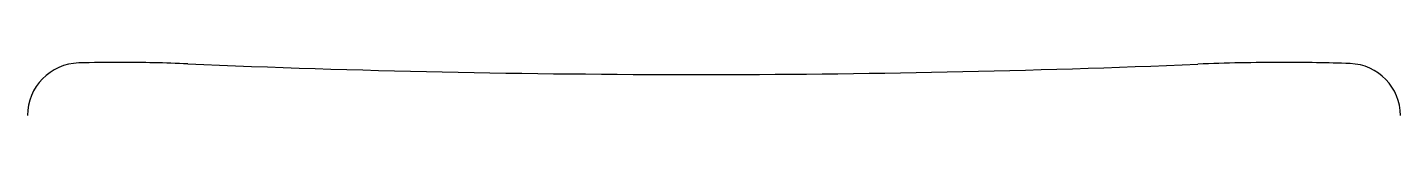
# Model space of a CAD drawing. Extents: x 0 to 1700, y 0 to 66.
import ezdxf

# ---------------------------------------------------------------- set-up
doc = ezdxf.new("R2010")
doc.units = 0
doc.layers.get('0').update_dxf_attribs({"linetype": 'continuous'})

# ---------------------------------------------------------------- blocks, each defined once
blk = doc.blocks.new('SKETCH')
at = {"color": 7}
for points in [[(198.6, 64.2, 0.01052), (115, 66, 0.006459), (63.7, 65.3, 0.406683), (0, 0)], [(198.6, 64.2, 0.010506), (828.7, 51, 0.01034), (1448.9, 63.8)], [(1637.5, 64.6, 0.008328), (1554.2, 66, 0.010312), (1448.9, 63.8)]]:
    blk.add_lwpolyline(points, format="xyb", dxfattribs=at)
blk.add_arc((1635.4, 0), 64.6, 0, 88.0859, dxfattribs=at)

msp = doc.modelspace()

# ---------------------------------------------------------------- block references
at = {"color": 7}
msp.add_blockref('SKETCH', (0, 0), dxfattribs=at)

doc.saveas('drawing.dxf')
